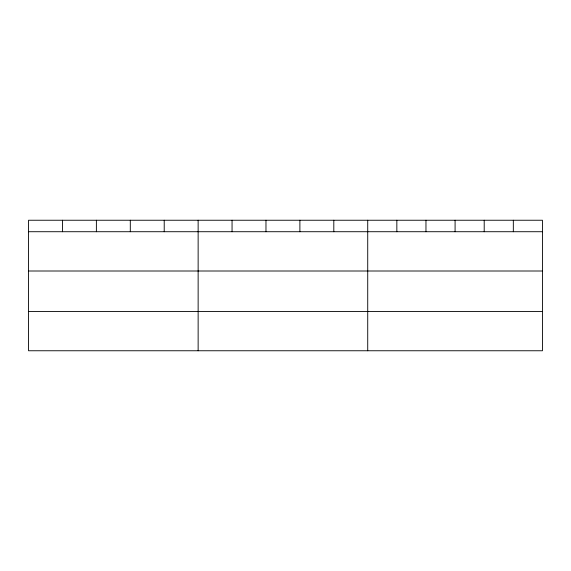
<?xml version="1.0" encoding="UTF-8"?>
<svg xmlns="http://www.w3.org/2000/svg" width="571" height="571" viewBox="0 0 571 571"><rect width="100%" height="100%" fill="white"/><g stroke="black" fill="none" stroke-linecap="round" stroke-linejoin="round"><path stroke-width="0.86" d="M542.45 271.004L542.45 220.242L28.55 220.242L28.55 350.758L542.45 350.758L542.45 271.004L28.55 271.004M28.55 231.719L542.45 231.719M28.55 311.473L542.45 311.473M513.329 220.242L513.329 231.719M484.208 220.242L484.208 231.719M455.087 220.242L455.087 231.719M425.966 220.242L425.966 231.719M396.845 220.242L396.845 231.719M367.724 220.242L367.724 350.758M333.807 220.242L333.807 231.719M299.889 220.242L299.889 231.719M265.972 220.242L265.972 231.719M232.054 220.242L232.054 231.719M198.137 220.242L198.137 350.758M164.22 220.242L164.22 231.719M130.302 220.242L130.302 231.719M96.385 220.242L96.385 231.719M62.467 220.242L62.467 231.719"/></g></svg>
